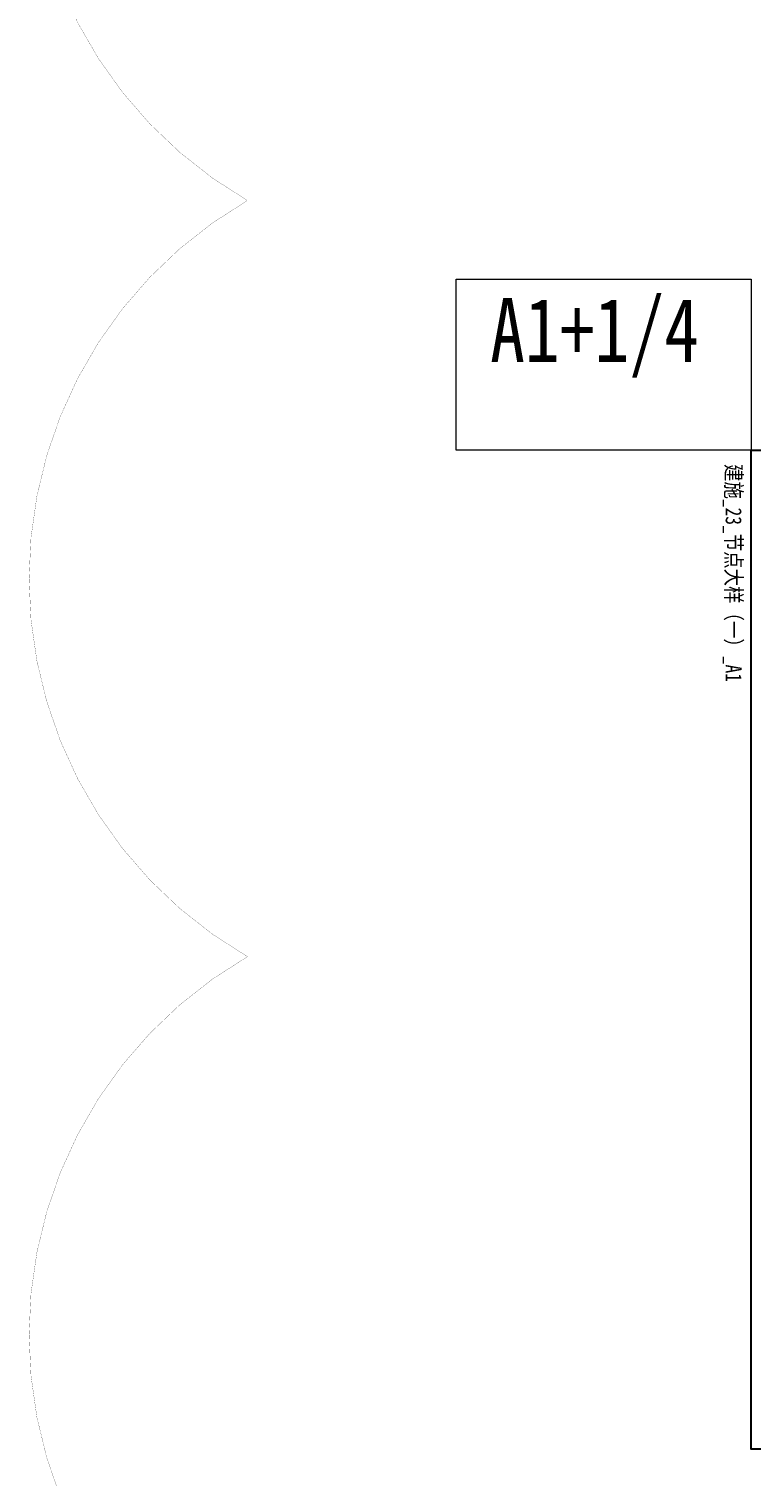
# Model space of a CAD drawing. Extents: x -668857 to 185752, y -270966 to 286822.
# Drawn here: x -4731 to 14251, y 117312 to 155375 of the extents above; entities that cross this region are included whole.
import ezdxf

# ---------------------------------------------------------------- set-up
doc = ezdxf.new("R2010")
doc.units = 0
doc.header["$LTSCALE"] = 1000
doc.layers.get('0').update_dxf_attribs({"linetype": 'CONTINUOUS'})
doc.layers.add('yichutu', color=7, linetype='CONTINUOUS', true_color=0xffffff)
doc.layers.add('图框', color=9, linetype='CONTINUOUS', lineweight=18)
doc.layers.add('审图修改', color=2, linetype='CONTINUOUS', plot=False)
doc.layers.add('导图字', color=7, linetype='CONTINUOUS')
doc.styles.add('_TCH_LABEL', font='simhei.ttf')
doc.styles.add('黑体', font='simhei.ttf')

# ---------------------------------------------------------------- blocks, each defined once
blk = doc.blocks.new('GFDDDDRG')
at = {"layer": '图框'}
blk.add_lwpolyline([(923310, -107437), (923310, -159999), (893610, -159999), (893610, -107437)], close=True, dxfattribs=at)
blk.add_lwpolyline([(923310, -107437), (923310, -159999), (893610, -159999), (893610, -107437)], close=True, dxfattribs=at)
blk = doc.blocks.new('yct-1051-594-26275-14850-25-1002.0')
at = {"layer": 'yichutu', "color": 7, "true_color": 0xffffff}
blk.add_lwpolyline([(0, 0), (0, 14850), (26275, 14850), (26275, 0)], close=True, dxfattribs=at)
at = {"layer": 'yichutu', "color": 7, "true_color": 0xffffff, "style": '_TCH_LABEL'}
blk.add_text('A1+1/4 1:25', height=750, dxfattribs=at).set_placement((0, 15350))

msp = doc.modelspace()

# ---------------------------------------------------------------- linework, layer by layer
at = {"layer": '图框', "color": 2}
msp.add_lwpolyline([(14251.45, 144292.59), (6501.45, 144292.59), (6501.45, 148792.59), (14251.45, 148792.59)], close=True, dxfattribs=at)
at = {"layer": '审图修改', "const_width": 5}
msp.add_lwpolyline([(100454.83, 91197.18, -0.57735027), (80566.46, 91197.18, -0.57735027), (60678.09, 91197.18, -0.57735027), (40789.71, 91197.18, -0.57735027), (20901.34, 91197.18, -0.57735027), (1012.97, 91197.18, -0.57735027), (1012.97, 111085.55, -0.57735027), (1012.97, 130973.92, -0.57735027), (1012.97, 150862.3, -0.57735027), (1012.97, 170750.67, -0.57735027), (1012.97, 190639.04, -0.57735027), (1012.97, 190639.04, -0.57735027)], format="xyb", dxfattribs=at)

# ---------------------------------------------------------------- block references
at = {"xscale": 0.5, "yscale": 0.5, "zscale": 0.5}
msp.add_blockref('GFDDDDRG', (-432553.44, 198011.07), dxfattribs=at)
at = {"layer": 'yichutu', "rotation": 270}
msp.add_blockref('yct-1051-594-26275-14850-25-1002.0', (14251.45, 144292.59), dxfattribs=at)

# ---------------------------------------------------------------- texts
at = {"layer": '图框', "color": 2, "style": '黑体', "width": 0.8}
msp.add_text('A1+1/4', height=1682.363, dxfattribs=at).set_placement((7391.84, 146613.28))
at = {"layer": '导图字', "color": 1, "style": '黑体', "width": 0.8}
msp.add_text('建施_23_节点大样（一）_A1', height=420.5907, rotation=270, dxfattribs=at).set_placement((13585.59, 143931.8))

doc.saveas('drawing.dxf')
